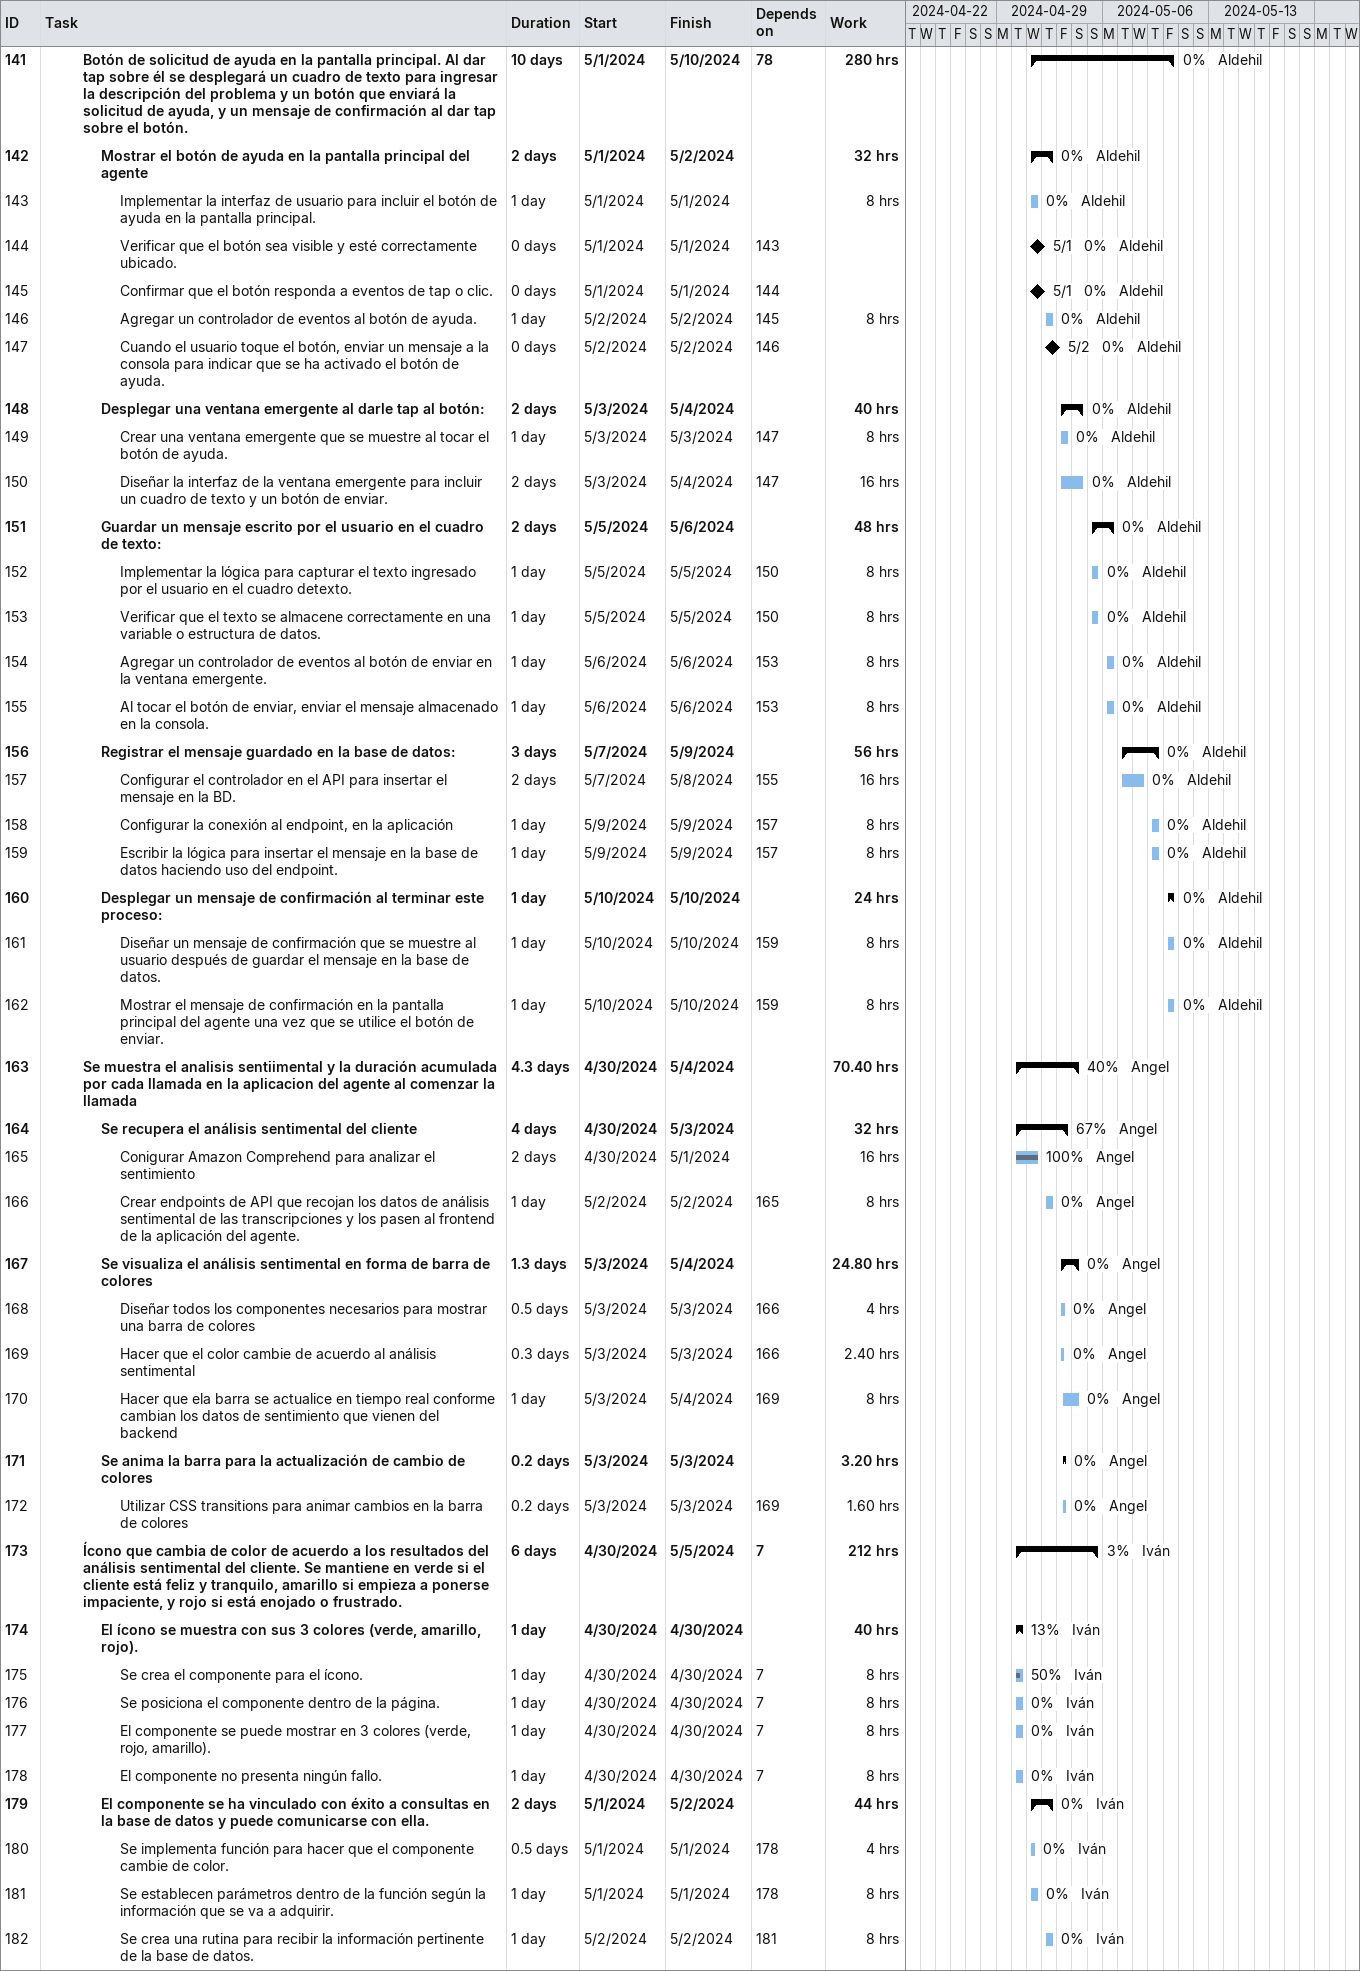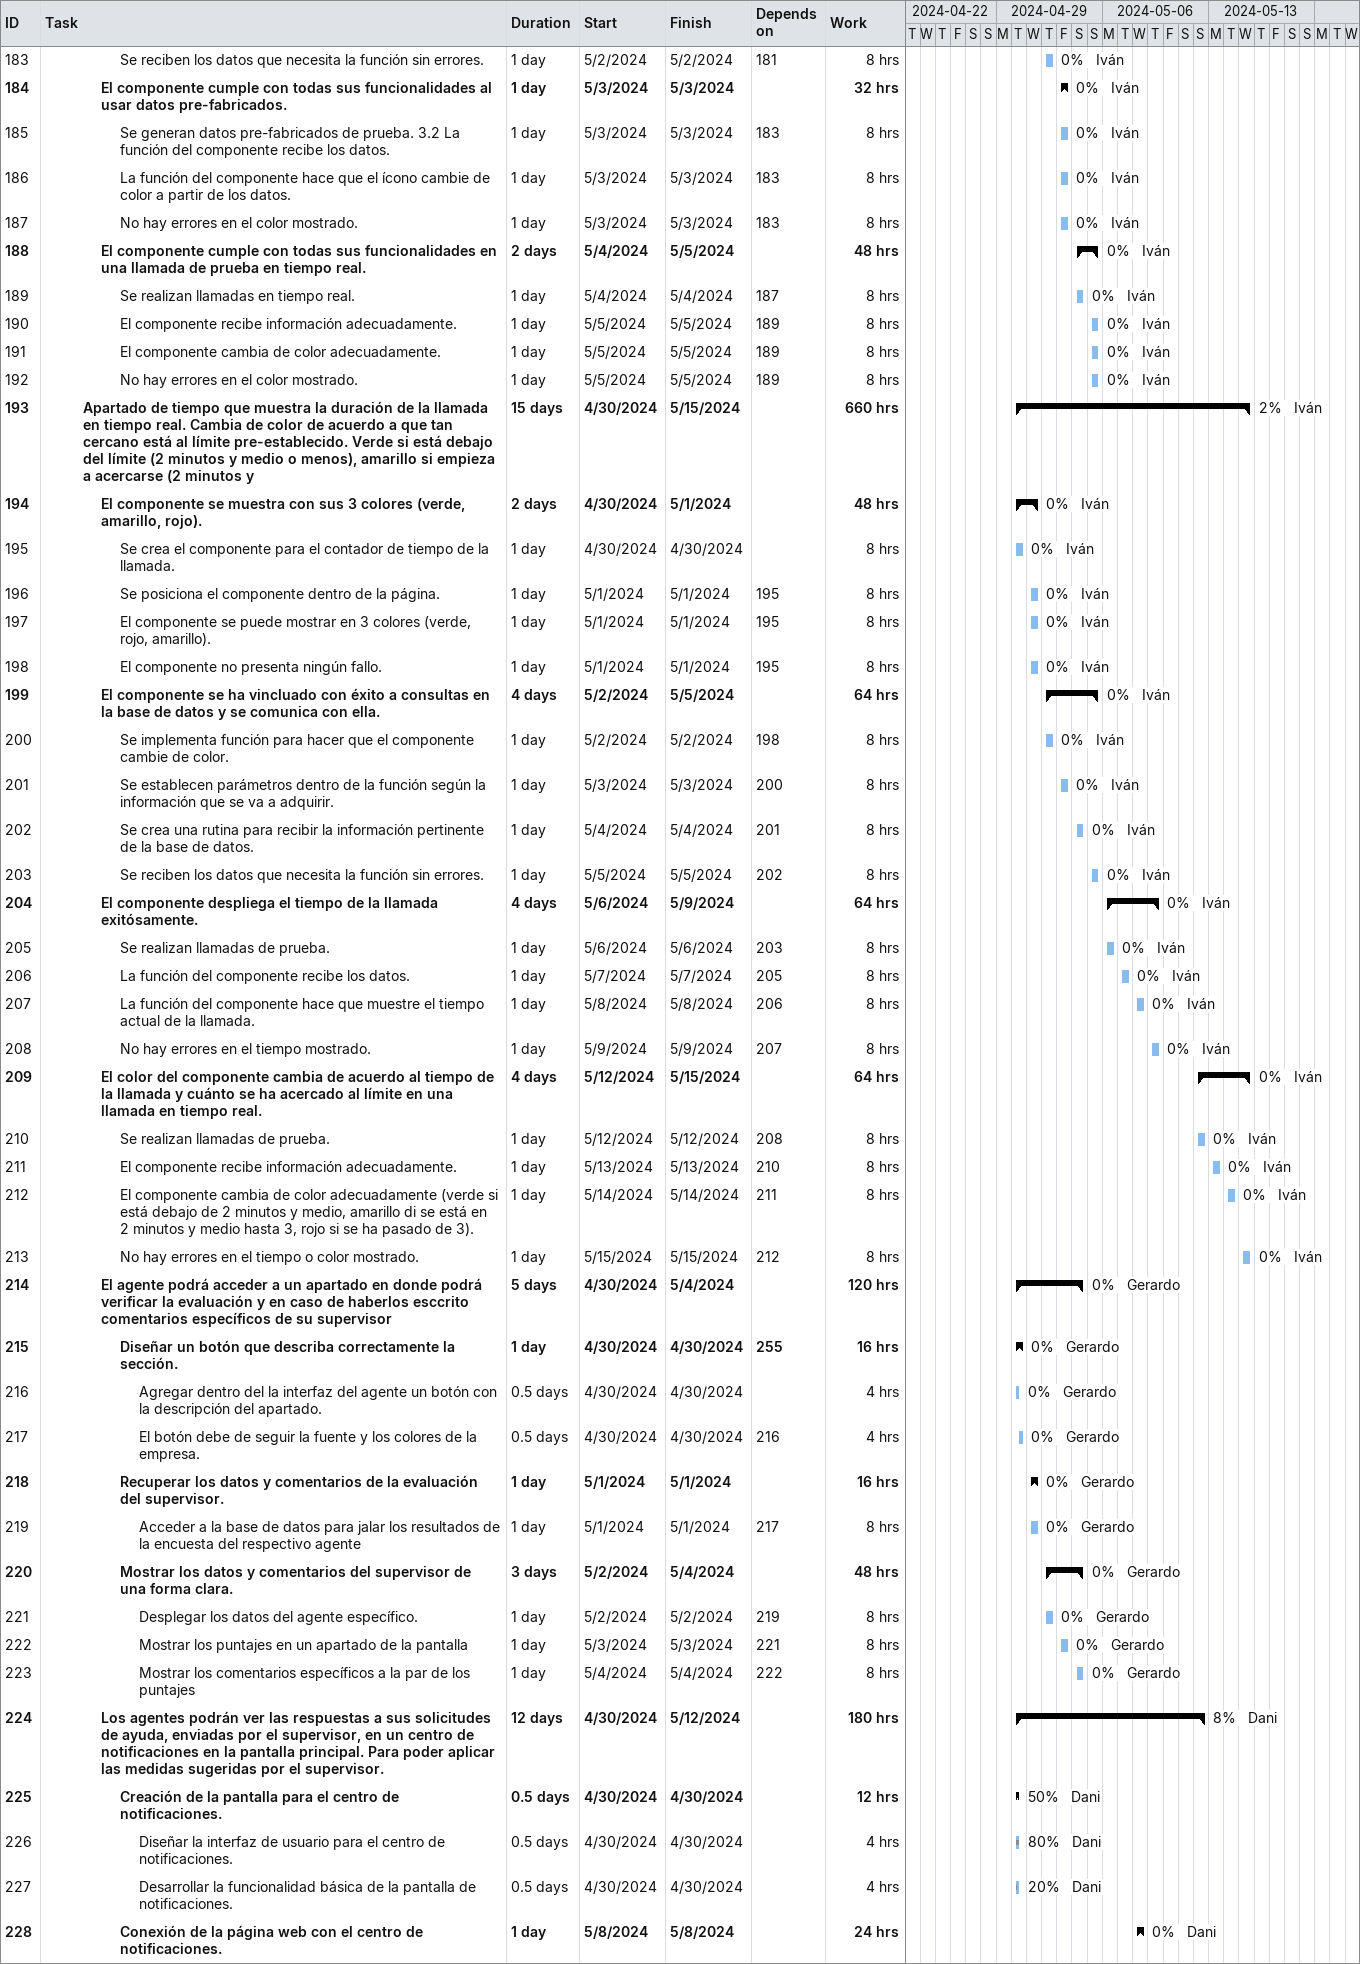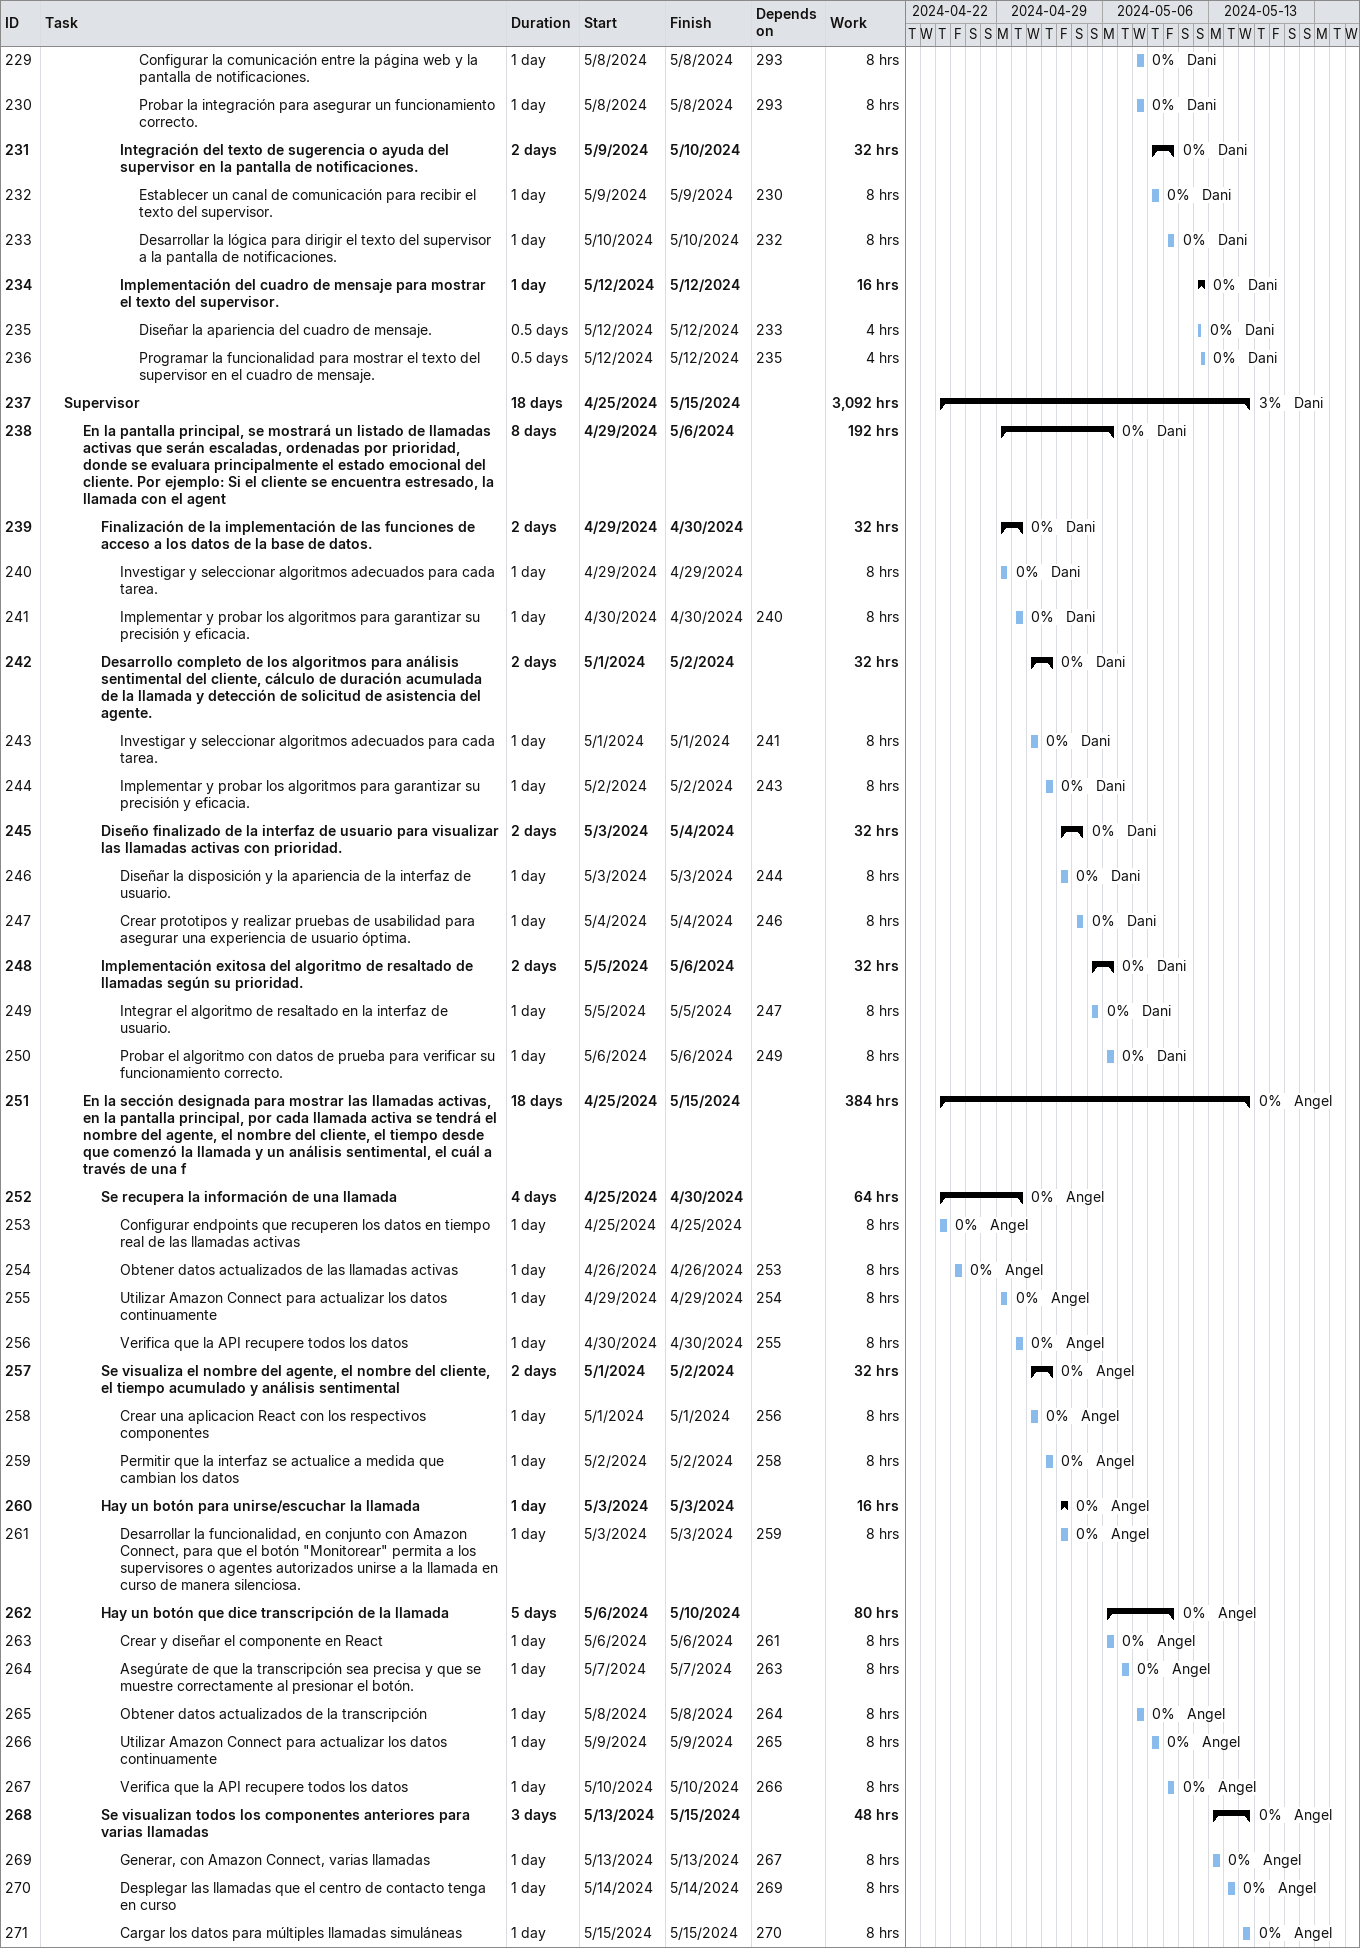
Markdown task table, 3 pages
| ID | Level | Task | Duration | Start | Finish | Predecessors | Resources | % complete | Work (h) |
|---|---|---|---|---|---|---|---|---|---|
| 141 | 3 | **Botón de solicitud de ayuda en la pantalla principal. Al dar tap sobre él se desplegará un cuadro de texto para ingresar la descripción del problema y un botón que enviará la solicitud de ayuda, y un mensaje de confirmación al dar tap sobre el botón.** | 10d | 2024-05-01 | 2024-05-10 | 78 | Aldehil | 0 | 280 |
| 142 | 4 | **Mostrar el botón de ayuda en la pantalla principal del agente** | 2d | 2024-05-01 | 2024-05-02 |  | Aldehil | 0 | 32 |
| 143 | 5 | Implementar la interfaz de usuario para incluir el botón de ayuda en la pantalla principal. | 1d | 2024-05-01 | 2024-05-01 |  | Aldehil | 0 | 8 |
| 144 | 5 | Verificar que el botón sea visible y esté correctamente ubicado. | 0d | 2024-05-01 | 2024-05-01 | 143 | Aldehil | 0 |  |
| 145 | 5 | Confirmar que el botón responda a eventos de tap o clic. | 0d | 2024-05-01 | 2024-05-01 | 144 | Aldehil | 0 |  |
| 146 | 5 | Agregar un controlador de eventos al botón de ayuda. | 1d | 2024-05-02 | 2024-05-02 | 145 | Aldehil | 0 | 8 |
| 147 | 5 | Cuando el usuario toque el botón, enviar un mensaje a la consola para indicar que se ha activado el botón de ayuda. | 0d | 2024-05-02 | 2024-05-02 | 146 | Aldehil | 0 |  |
| 148 | 4 | **Desplegar una ventana emergente al darle tap al botón:** | 2d | 2024-05-03 | 2024-05-04 |  | Aldehil | 0 | 40 |
| 149 | 5 | Crear una ventana emergente que se muestre al tocar el botón de ayuda. | 1d | 2024-05-03 | 2024-05-03 | 147 | Aldehil | 0 | 8 |
| 150 | 5 | Diseñar la interfaz de la ventana emergente para incluir un cuadro de texto y un botón de enviar. | 2d | 2024-05-03 | 2024-05-04 | 147 | Aldehil | 0 | 16 |
| 151 | 4 | **Guardar un mensaje escrito por el usuario en el cuadro de texto:** | 2d | 2024-05-05 | 2024-05-06 |  | Aldehil | 0 | 48 |
| 152 | 5 | Implementar la lógica para capturar el texto ingresado por el usuario en el cuadro detexto. | 1d | 2024-05-05 | 2024-05-05 | 150 | Aldehil | 0 | 8 |
| 153 | 5 | Verificar que el texto se almacene correctamente en una variable o estructura de datos. | 1d | 2024-05-05 | 2024-05-05 | 150 | Aldehil | 0 | 8 |
| 154 | 5 | Agregar un controlador de eventos al botón de enviar en la ventana emergente. | 1d | 2024-05-06 | 2024-05-06 | 153 | Aldehil | 0 | 8 |
| 155 | 5 | Al tocar el botón de enviar, enviar el mensaje almacenado en la consola. | 1d | 2024-05-06 | 2024-05-06 | 153 | Aldehil | 0 | 8 |
| 156 | 4 | **Registrar el mensaje guardado en la base de datos:** | 3d | 2024-05-07 | 2024-05-09 |  | Aldehil | 0 | 56 |
| 157 | 5 | Configurar el controlador en el API para insertar el mensaje en la BD. | 2d | 2024-05-07 | 2024-05-08 | 155 | Aldehil | 0 | 16 |
| 158 | 5 | Configurar la conexión al endpoint, en la aplicación | 1d | 2024-05-09 | 2024-05-09 | 157 | Aldehil | 0 | 8 |
| 159 | 5 | Escribir la lógica para insertar el mensaje en la base de datos haciendo uso del endpoint. | 1d | 2024-05-09 | 2024-05-09 | 157 | Aldehil | 0 | 8 |
| 160 | 4 | **Desplegar un mensaje de confirmación al terminar este proceso:** | 1d | 2024-05-10 | 2024-05-10 |  | Aldehil | 0 | 24 |
| 161 | 5 | Diseñar un mensaje de confirmación que se muestre al usuario después de guardar el mensaje en la base de datos. | 1d | 2024-05-10 | 2024-05-10 | 159 | Aldehil | 0 | 8 |
| 162 | 5 | Mostrar el mensaje de confirmación en la pantalla principal del agente una vez que se utilice el botón de enviar. | 1d | 2024-05-10 | 2024-05-10 | 159 | Aldehil | 0 | 8 |
| 163 | 3 | **Se muestra el analisis sentiimental y la duración acumulada por cada llamada en la aplicacion del agente al comenzar la llamada** | 4.3d | 2024-04-30 | 2024-05-04 |  | Angel | 40 | 70.40 |
| 164 | 4 | **Se recupera el análisis sentimental del cliente** | 4d | 2024-04-30 | 2024-05-03 |  | Angel | 67 | 32 |
| 165 | 5 | Conigurar Amazon Comprehend para analizar el sentimiento | 2d | 2024-04-30 | 2024-05-01 |  | Angel | 100 | 16 |
| 166 | 5 | Crear endpoints de API que recojan los datos de análisis sentimental de las transcripciones y los pasen al frontend de la aplicación del agente. | 1d | 2024-05-02 | 2024-05-02 | 165 | Angel | 0 | 8 |
| 167 | 4 | **Se visualiza el análisis sentimental en forma de barra de colores** | 1.3d | 2024-05-03 | 2024-05-04 |  | Angel | 0 | 24.80 |
| 168 | 5 | Diseñar todos los componentes necesarios para mostrar una barra de colores | 0.5d | 2024-05-03 | 2024-05-03 | 166 | Angel | 0 | 4 |
| 169 | 5 | Hacer que el color cambie de acuerdo al análisis sentimental | 0.3d | 2024-05-03 | 2024-05-03 | 166 | Angel | 0 | 2.40 |
| 170 | 5 | Hacer que ela barra se actualice en tiempo real conforme cambian los datos de sentimiento que vienen del backend | 1d | 2024-05-03 | 2024-05-04 | 169 | Angel | 0 | 8 |
| 171 | 4 | **Se anima la barra para la actualización de cambio de colores** | 0.2d | 2024-05-03 | 2024-05-03 |  | Angel | 0 | 3.20 |
| 172 | 5 | Utilizar CSS transitions para animar cambios en la barra de colores | 0.2d | 2024-05-03 | 2024-05-03 | 169 | Angel | 0 | 1.60 |
| 173 | 3 | **Ícono que cambia de color de acuerdo a los resultados del análisis sentimental del cliente. Se mantiene en verde si el cliente está feliz y tranquilo, amarillo si empieza a ponerse impaciente, y rojo si está enojado o frustrado.** | 6d | 2024-04-30 | 2024-05-05 | 7 | Iván | 3 | 212 |
| 174 | 4 | **El ícono se muestra con sus 3 colores (verde, amarillo, rojo).** | 1d | 2024-04-30 | 2024-04-30 |  | Iván | 13 | 40 |
| 175 | 5 | Se crea el componente para el ícono. | 1d | 2024-04-30 | 2024-04-30 | 7 | Iván | 50 | 8 |
| 176 | 5 | Se posiciona el componente dentro de la página. | 1d | 2024-04-30 | 2024-04-30 | 7 | Iván | 0 | 8 |
| 177 | 5 | El componente se puede mostrar en 3 colores (verde, rojo, amarillo). | 1d | 2024-04-30 | 2024-04-30 | 7 | Iván | 0 | 8 |
| 178 | 5 | El componente no presenta ningún fallo. | 1d | 2024-04-30 | 2024-04-30 | 7 | Iván | 0 | 8 |
| 179 | 4 | **El componente se ha vinculado con éxito a consultas en la base de datos y puede comunicarse con ella.** | 2d | 2024-05-01 | 2024-05-02 |  | Iván | 0 | 44 |
| 180 | 5 | Se implementa función para hacer que el componente cambie de color. | 0.5d | 2024-05-01 | 2024-05-01 | 178 | Iván | 0 | 4 |
| 181 | 5 | Se establecen parámetros dentro de la función según la información que se va a adquirir. | 1d | 2024-05-01 | 2024-05-01 | 178 | Iván | 0 | 8 |
| 182 | 5 | Se crea una rutina para recibir la información pertinente de la base de datos. | 1d | 2024-05-02 | 2024-05-02 | 181 | Iván | 0 | 8 |
| 183 | 5 | Se reciben los datos que necesita la función sin errores. | 1d | 2024-05-02 | 2024-05-02 | 181 | Iván | 0 | 8 |
| 184 | 4 | **El componente cumple con todas sus funcionalidades al usar datos pre-fabricados.** | 1d | 2024-05-03 | 2024-05-03 |  | Iván | 0 | 32 |
| 185 | 5 | Se generan datos pre-fabricados de prueba. 3.2 La función del componente recibe los datos. | 1d | 2024-05-03 | 2024-05-03 | 183 | Iván | 0 | 8 |
| 186 | 5 | La función del componente hace que el ícono cambie de color a partir de los datos. | 1d | 2024-05-03 | 2024-05-03 | 183 | Iván | 0 | 8 |
| 187 | 5 | No hay errores en el color mostrado. | 1d | 2024-05-03 | 2024-05-03 | 183 | Iván | 0 | 8 |
| 188 | 4 | **El componente cumple con todas sus funcionalidades en una llamada de prueba en tiempo real.** | 2d | 2024-05-04 | 2024-05-05 |  | Iván | 0 | 48 |
| 189 | 5 | Se realizan llamadas en tiempo real. | 1d | 2024-05-04 | 2024-05-04 | 187 | Iván | 0 | 8 |
| 190 | 5 | El componente recibe información adecuadamente. | 1d | 2024-05-05 | 2024-05-05 | 189 | Iván | 0 | 8 |
| 191 | 5 | El componente cambia de color adecuadamente. | 1d | 2024-05-05 | 2024-05-05 | 189 | Iván | 0 | 8 |
| 192 | 5 | No hay errores en el color mostrado. | 1d | 2024-05-05 | 2024-05-05 | 189 | Iván | 0 | 8 |
| 193 | 3 | **Apartado de tiempo que muestra la duración de la llamada en tiempo real. Cambia de color de acuerdo a que tan cercano está al límite pre-establecido. Verde si está debajo del límite (2 minutos y medio o menos), amarillo si empieza a acercarse (2 minutos y** | 15d | 2024-04-30 | 2024-05-15 |  | Iván | 2 | 660 |
| 194 | 4 | **El componente se muestra con sus 3 colores (verde, amarillo, rojo).** | 2d | 2024-04-30 | 2024-05-01 |  | Iván | 0 | 48 |
| 195 | 5 | Se crea el componente para el contador de tiempo de la llamada. | 1d | 2024-04-30 | 2024-04-30 |  | Iván | 0 | 8 |
| 196 | 5 | Se posiciona el componente dentro de la página. | 1d | 2024-05-01 | 2024-05-01 | 195 | Iván | 0 | 8 |
| 197 | 5 | El componente se puede mostrar en 3 colores (verde, rojo, amarillo). | 1d | 2024-05-01 | 2024-05-01 | 195 | Iván | 0 | 8 |
| 198 | 5 | El componente no presenta ningún fallo. | 1d | 2024-05-01 | 2024-05-01 | 195 | Iván | 0 | 8 |
| 199 | 4 | **El componente se ha vincluado con éxito a consultas en la base de datos y se comunica con ella.** | 4d | 2024-05-02 | 2024-05-05 |  | Iván | 0 | 64 |
| 200 | 5 | Se implementa función para hacer que el componente cambie de color. | 1d | 2024-05-02 | 2024-05-02 | 198 | Iván | 0 | 8 |
| 201 | 5 | Se establecen parámetros dentro de la función según la información que se va a adquirir. | 1d | 2024-05-03 | 2024-05-03 | 200 | Iván | 0 | 8 |
| 202 | 5 | Se crea una rutina para recibir la información pertinente de la base de datos. | 1d | 2024-05-04 | 2024-05-04 | 201 | Iván | 0 | 8 |
| 203 | 5 | Se reciben los datos que necesita la función sin errores. | 1d | 2024-05-05 | 2024-05-05 | 202 | Iván | 0 | 8 |
| 204 | 4 | **El componente despliega el tiempo de la llamada exitósamente.** | 4d | 2024-05-06 | 2024-05-09 |  | Iván | 0 | 64 |
| 205 | 5 | Se realizan llamadas de prueba. | 1d | 2024-05-06 | 2024-05-06 | 203 | Iván | 0 | 8 |
| 206 | 5 | La función del componente recibe los datos. | 1d | 2024-05-07 | 2024-05-07 | 205 | Iván | 0 | 8 |
| 207 | 5 | La función del componente hace que muestre el tiempo actual de la llamada. | 1d | 2024-05-08 | 2024-05-08 | 206 | Iván | 0 | 8 |
| 208 | 5 | No hay errores en el tiempo mostrado. | 1d | 2024-05-09 | 2024-05-09 | 207 | Iván | 0 | 8 |
| 209 | 4 | **El color del componente cambia de acuerdo al tiempo de la llamada y cuánto se ha acercado al límite en una llamada en tiempo real.** | 4d | 2024-05-12 | 2024-05-15 |  | Iván | 0 | 64 |
| 210 | 5 | Se realizan llamadas de prueba. | 1d | 2024-05-12 | 2024-05-12 | 208 | Iván | 0 | 8 |
| 211 | 5 | El componente recibe información adecuadamente. | 1d | 2024-05-13 | 2024-05-13 | 210 | Iván | 0 | 8 |
| 212 | 5 | El componente cambia de color adecuadamente (verde si está debajo de 2 minutos y medio, amarillo di se está en 2 minutos y medio hasta 3, rojo si se ha pasado de 3). | 1d | 2024-05-14 | 2024-05-14 | 211 | Iván | 0 | 8 |
| 213 | 5 | No hay errores en el tiempo o color mostrado. | 1d | 2024-05-15 | 2024-05-15 | 212 | Iván | 0 | 8 |
| 214 | 4 | **El agente podrá acceder a un apartado en donde podrá verificar la evaluación y en caso de haberlos esccrito comentarios específicos de su supervisor** | 5d | 2024-04-30 | 2024-05-04 |  | Gerardo | 0 | 120 |
| 215 | 5 | **Diseñar un botón que describa correctamente la sección.** | 1d | 2024-04-30 | 2024-04-30 | 255 | Gerardo | 0 | 16 |
| 216 | 6 | Agregar dentro del la interfaz del agente un botón con la descripción del apartado. | 0.5d | 2024-04-30 | 2024-04-30 |  | Gerardo | 0 | 4 |
| 217 | 6 | El botón debe de seguir la fuente y los colores de la empresa. | 0.5d | 2024-04-30 | 2024-04-30 | 216 | Gerardo | 0 | 4 |
| 218 | 5 | **Recuperar los datos y comentarios de la evaluación del supervisor.** | 1d | 2024-05-01 | 2024-05-01 |  | Gerardo | 0 | 16 |
| 219 | 6 | Acceder a la base de datos para jalar los resultados de la encuesta del respectivo agente | 1d | 2024-05-01 | 2024-05-01 | 217 | Gerardo | 0 | 8 |
| 220 | 5 | **Mostrar los datos y comentarios del supervisor de una forma clara.** | 3d | 2024-05-02 | 2024-05-04 |  | Gerardo | 0 | 48 |
| 221 | 6 | Desplegar los datos del agente específico. | 1d | 2024-05-02 | 2024-05-02 | 219 | Gerardo | 0 | 8 |
| 222 | 6 | Mostrar los puntajes en un apartado de la pantalla | 1d | 2024-05-03 | 2024-05-03 | 221 | Gerardo | 0 | 8 |
| 223 | 6 | Mostrar los comentarios específicos a la par de los puntajes | 1d | 2024-05-04 | 2024-05-04 | 222 | Gerardo | 0 | 8 |
| 224 | 4 | **Los agentes podrán ver las respuestas a sus solicitudes de ayuda, enviadas por el supervisor, en un centro de notificaciones en la pantalla principal. Para poder aplicar las medidas sugeridas por el supervisor.** | 12d | 2024-04-30 | 2024-05-12 |  | Dani | 8 | 180 |
| 225 | 5 | **Creación de la pantalla para el centro de notificaciones.** | 0.5d | 2024-04-30 | 2024-04-30 |  | Dani | 50 | 12 |
| 226 | 6 | Diseñar la interfaz de usuario para el centro de notificaciones. | 0.5d | 2024-04-30 | 2024-04-30 |  | Dani | 80 | 4 |
| 227 | 6 | Desarrollar la funcionalidad básica de la pantalla de notificaciones. | 0.5d | 2024-04-30 | 2024-04-30 |  | Dani | 20 | 4 |
| 228 | 5 | **Conexión de la página web con el centro de notificaciones.** | 1d | 2024-05-08 | 2024-05-08 |  | Dani | 0 | 24 |
| 229 | 6 | Configurar la comunicación entre la página web y la pantalla de notificaciones. | 1d | 2024-05-08 | 2024-05-08 | 293 | Dani | 0 | 8 |
| 230 | 6 | Probar la integración para asegurar un funcionamiento correcto. | 1d | 2024-05-08 | 2024-05-08 | 293 | Dani | 0 | 8 |
| 231 | 5 | **Integración del texto de sugerencia o ayuda del supervisor en la pantalla de notificaciones.** | 2d | 2024-05-09 | 2024-05-10 |  | Dani | 0 | 32 |
| 232 | 6 | Establecer un canal de comunicación para recibir el texto del supervisor. | 1d | 2024-05-09 | 2024-05-09 | 230 | Dani | 0 | 8 |
| 233 | 6 | Desarrollar la lógica para dirigir el texto del supervisor a la pantalla de notificaciones. | 1d | 2024-05-10 | 2024-05-10 | 232 | Dani | 0 | 8 |
| 234 | 5 | **Implementación del cuadro de mensaje para mostrar el texto del supervisor.** | 1d | 2024-05-12 | 2024-05-12 |  | Dani | 0 | 16 |
| 235 | 6 | Diseñar la apariencia del cuadro de mensaje. | 0.5d | 2024-05-12 | 2024-05-12 | 233 | Dani | 0 | 4 |
| 236 | 6 | Programar la funcionalidad para mostrar el texto del supervisor en el cuadro de mensaje. | 0.5d | 2024-05-12 | 2024-05-12 | 235 | Dani | 0 | 4 |
| 237 | 2 | **Supervisor** | 18d | 2024-04-25 | 2024-05-15 |  | Dani | 3 | 3092 |
| 238 | 3 | **En la pantalla principal, se mostrará un listado de llamadas activas que serán escaladas, ordenadas por prioridad, donde se evaluara principalmente el estado emocional del cliente. Por ejemplo: Si el cliente se encuentra estresado, la llamada con el agent** | 8d | 2024-04-29 | 2024-05-06 |  | Dani | 0 | 192 |
| 239 | 4 | **Finalización de la implementación de las funciones de acceso a los datos de la base de datos.** | 2d | 2024-04-29 | 2024-04-30 |  | Dani | 0 | 32 |
| 240 | 5 | Investigar y seleccionar algoritmos adecuados para cada tarea. | 1d | 2024-04-29 | 2024-04-29 |  | Dani | 0 | 8 |
| 241 | 5 | Implementar y probar los algoritmos para garantizar su precisión y eficacia. | 1d | 2024-04-30 | 2024-04-30 | 240 | Dani | 0 | 8 |
| 242 | 4 | **Desarrollo completo de los algoritmos para análisis sentimental del cliente, cálculo de duración acumulada de la llamada y detección de solicitud de asistencia del agente.** | 2d | 2024-05-01 | 2024-05-02 |  | Dani | 0 | 32 |
| 243 | 5 | Investigar y seleccionar algoritmos adecuados para cada tarea. | 1d | 2024-05-01 | 2024-05-01 | 241 | Dani | 0 | 8 |
| 244 | 5 | Implementar y probar los algoritmos para garantizar su precisión y eficacia. | 1d | 2024-05-02 | 2024-05-02 | 243 | Dani | 0 | 8 |
| 245 | 4 | **Diseño finalizado de la interfaz de usuario para visualizar las llamadas activas con prioridad.** | 2d | 2024-05-03 | 2024-05-04 |  | Dani | 0 | 32 |
| 246 | 5 | Diseñar la disposición y la apariencia de la interfaz de usuario. | 1d | 2024-05-03 | 2024-05-03 | 244 | Dani | 0 | 8 |
| 247 | 5 | Crear prototipos y realizar pruebas de usabilidad para asegurar una experiencia de usuario óptima. | 1d | 2024-05-04 | 2024-05-04 | 246 | Dani | 0 | 8 |
| 248 | 4 | **Implementación exitosa del algoritmo de resaltado de llamadas según su prioridad.** | 2d | 2024-05-05 | 2024-05-06 |  | Dani | 0 | 32 |
| 249 | 5 | Integrar el algoritmo de resaltado en la interfaz de usuario. | 1d | 2024-05-05 | 2024-05-05 | 247 | Dani | 0 | 8 |
| 250 | 5 | Probar el algoritmo con datos de prueba para verificar su funcionamiento correcto. | 1d | 2024-05-06 | 2024-05-06 | 249 | Dani | 0 | 8 |
| 251 | 3 | **En la sección designada para mostrar las llamadas activas, en la pantalla principal, por cada llamada activa se tendrá el nombre del agente, el nombre del cliente, el tiempo desde que comenzó la llamada y un análisis sentimental, el cuál a través de una f** | 18d | 2024-04-25 | 2024-05-15 |  | Angel | 0 | 384 |
| 252 | 4 | **Se recupera la información de una llamada** | 4d | 2024-04-25 | 2024-04-30 |  | Angel | 0 | 64 |
| 253 | 5 | Configurar endpoints que recuperen los datos en tiempo real de las llamadas activas | 1d | 2024-04-25 | 2024-04-25 |  | Angel | 0 | 8 |
| 254 | 5 | Obtener datos actualizados de las llamadas activas | 1d | 2024-04-26 | 2024-04-26 | 253 | Angel | 0 | 8 |
| 255 | 5 | Utilizar Amazon Connect para actualizar los datos continuamente | 1d | 2024-04-29 | 2024-04-29 | 254 | Angel | 0 | 8 |
| 256 | 5 | Verifica que la API recupere todos los datos | 1d | 2024-04-30 | 2024-04-30 | 255 | Angel | 0 | 8 |
| 257 | 4 | **Se visualiza el nombre del agente, el nombre del cliente, el tiempo acumulado y análisis sentimental** | 2d | 2024-05-01 | 2024-05-02 |  | Angel | 0 | 32 |
| 258 | 5 | Crear una aplicacion React con los respectivos componentes | 1d | 2024-05-01 | 2024-05-01 | 256 | Angel | 0 | 8 |
| 259 | 5 | Permitir que la interfaz se actualice a medida que cambian los datos | 1d | 2024-05-02 | 2024-05-02 | 258 | Angel | 0 | 8 |
| 260 | 4 | **Hay un botón para unirse/escuchar la llamada** | 1d | 2024-05-03 | 2024-05-03 |  | Angel | 0 | 16 |
| 261 | 5 | Desarrollar la funcionalidad, en conjunto con Amazon Connect, para que el botón "Monitorear" permita a los supervisores o agentes autorizados unirse a la llamada en curso de manera silenciosa. | 1d | 2024-05-03 | 2024-05-03 | 259 | Angel | 0 | 8 |
| 262 | 4 | **Hay un botón que dice transcripción de la llamada** | 5d | 2024-05-06 | 2024-05-10 |  | Angel | 0 | 80 |
| 263 | 5 | Crear y diseñar el componente en React | 1d | 2024-05-06 | 2024-05-06 | 261 | Angel | 0 | 8 |
| 264 | 5 | Asegúrate de que la transcripción sea precisa y que se muestre correctamente al presionar el botón. | 1d | 2024-05-07 | 2024-05-07 | 263 | Angel | 0 | 8 |
| 265 | 5 | Obtener datos actualizados de la transcripción | 1d | 2024-05-08 | 2024-05-08 | 264 | Angel | 0 | 8 |
| 266 | 5 | Utilizar Amazon Connect para actualizar los datos continuamente | 1d | 2024-05-09 | 2024-05-09 | 265 | Angel | 0 | 8 |
| 267 | 5 | Verifica que la API recupere todos los datos | 1d | 2024-05-10 | 2024-05-10 | 266 | Angel | 0 | 8 |
| 268 | 4 | **Se visualizan todos los componentes anteriores para varias llamadas** | 3d | 2024-05-13 | 2024-05-15 |  | Angel | 0 | 48 |
| 269 | 5 | Generar, con Amazon Connect, varias llamadas | 1d | 2024-05-13 | 2024-05-13 | 267 | Angel | 0 | 8 |
| 270 | 5 | Desplegar las llamadas que el centro de contacto tenga en curso | 1d | 2024-05-14 | 2024-05-14 | 269 | Angel | 0 | 8 |
| 271 | 5 | Cargar los datos para múltiples llamadas simuláneas | 1d | 2024-05-15 | 2024-05-15 | 270 | Angel | 0 | 8 |
